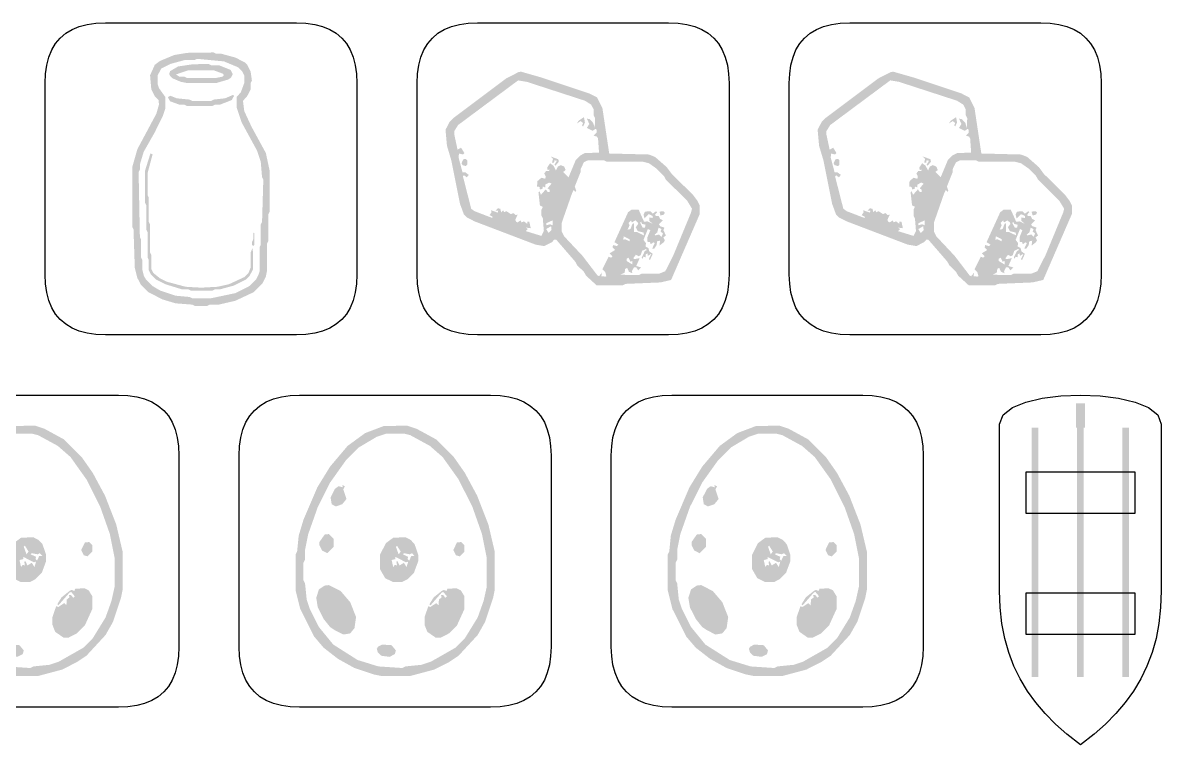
# Model space of a CAD drawing. Header units: millimetres. Extents: x 5 to 414, y 6 to 775.
# Drawn here: x 343.5 to 413.9, y 729.8 to 775.1 of the extents above; entities that cross this region are included whole.
import ezdxf

# ---------------------------------------------------------------- set-up
doc = ezdxf.new("R2010")
doc.units = ezdxf.units.MM
doc.layers.add('CUT', color=1, linetype='Continuous')
doc.layers.add('RASTER', color=7, linetype='Continuous')

msp = doc.modelspace()

# ---------------------------------------------------------------- hatches: boundary and pattern name
at = {"layer": 'RASTER'}
h = msp.add_hatch(color=7, dxfattribs=at)
h.paths.add_polyline_path([(353.659, 773.281), (355.287, 773.305), (355.444, 773.226), (355.759, 773.226), (356.624, 772.99), (357.198, 772.699), (357.356, 772.542), (357.568, 772.125), (357.647, 771.574), (357.568, 771.417), (357.568, 771.023), (357.356, 770.607), (357.096, 770.316), (357.175, 769.686), (357.623, 768.719), (358.512, 767.09), (358.748, 765.989), (358.748, 763.472), (358.669, 763.315), (358.669, 761.663), (358.59, 761.506), (358.59, 759.854), (358.512, 759.461), (358.299, 759.044), (357.749, 758.493), (356.624, 757.966), (355.601, 757.73), (355.051, 757.73), (354.893, 757.651), (354.107, 757.651), (353.95, 757.73), (352.927, 757.809), (352.14, 758.045), (351.252, 758.493), (350.78, 758.965), (350.567, 759.382), (350.41, 760.011), (350.331, 762.371), (350.253, 762.528), (350.253, 766.225), (350.567, 767.326), (351.747, 769.529), (351.904, 770.08), (351.881, 770.371), (351.645, 770.607), (351.432, 771.023), (351.354, 771.889), (351.645, 772.542), (351.959, 772.778), (352.848, 773.147)])
h.paths.add_polyline_path([(354.264, 772.911), (354.107, 772.833), (353.478, 772.833), (352.612, 772.597), (352.038, 772.306), (351.826, 771.889), (351.826, 771.338), (351.904, 771.102), (352.298, 770.552), (352.298, 769.844), (352.14, 769.372), (351.645, 768.373), (350.961, 767.169), (350.725, 766.383), (350.725, 766.068), (350.646, 765.911), (350.725, 761.899), (350.803, 761.742), (350.803, 760.64), (350.882, 760.483), (350.882, 759.854), (350.961, 759.539), (351.094, 759.28), (351.488, 758.886), (351.983, 758.595), (352.927, 758.281), (353.792, 758.202), (353.95, 758.123), (355.129, 758.123), (356.624, 758.438), (357.513, 758.886), (357.906, 759.28), (358.04, 759.539), (358.119, 759.775), (358.119, 761.27), (358.197, 761.427), (358.197, 762.686), (358.276, 762.843), (358.354, 765.439), (358.276, 765.596), (358.197, 766.54), (357.961, 767.248), (357.017, 768.978), (356.703, 769.922), (356.703, 770.552), (356.962, 770.843), (357.175, 771.417), (357.175, 771.889), (357.041, 772.148), (356.805, 772.384), (355.916, 772.754)], flags=0)
h.paths.add_polyline_path([(353.973, 772.573), (354.972, 772.597), (355.129, 772.518), (355.601, 772.518), (356.333, 772.227), (356.467, 771.967), (356.364, 771.755), (356.176, 771.629), (355.444, 771.417), (353.635, 771.417), (353.242, 771.495), (352.746, 771.708), (352.589, 771.865), (352.534, 771.967), (352.589, 772.148), (353.084, 772.439)], flags=0)
h.paths.add_polyline_path([(353.714, 772.203), (352.951, 771.944), (353.163, 771.81), (353.478, 771.81), (353.635, 771.731), (355.444, 771.731), (355.837, 771.81), (355.916, 771.889), (355.861, 771.991), (355.287, 772.203)], flags=0)
h.paths.add_polyline_path([(356.49, 770.685), (356.545, 770.63), (356.412, 770.371), (355.68, 770.08), (355.365, 770.08), (355.208, 770.001), (353.635, 770.001), (353.478, 770.08), (353.163, 770.08), (352.589, 770.292), (352.455, 770.552), (352.612, 770.63), (353.006, 770.473), (353.792, 770.394), (353.95, 770.316), (355.129, 770.316), (355.287, 770.394), (355.995, 770.473)], flags=0)
h.paths.add_polyline_path([(351.377, 767.067), (351.511, 767.012), (351.196, 765.832), (351.196, 764.495), (351.275, 764.337), (351.275, 762.843), (351.354, 762.686), (351.354, 760.955), (351.432, 760.798), (351.432, 759.932), (351.566, 759.673), (351.959, 759.358), (352.376, 759.146), (353.556, 758.831), (354.524, 758.776), (355.523, 758.831), (356.231, 758.989), (357.198, 759.437), (357.434, 759.673), (357.568, 760.011), (357.568, 760.955), (357.702, 761.246), (357.725, 759.932), (357.513, 759.516), (357.277, 759.28), (356.545, 758.91), (355.68, 758.674), (355.365, 758.674), (355.208, 758.595), (353.871, 758.595), (353.714, 758.674), (353.32, 758.674), (352.298, 758.989), (351.724, 759.28), (351.409, 759.594), (351.275, 759.854), (351.275, 760.483), (351.196, 760.64), (351.196, 762.214), (351.118, 762.371), (351.118, 763.865), (351.039, 764.023), (351.039, 765.989)], flags=0)
h.paths.add_polyline_path([(357.749, 762.19), (357.804, 762.135), (357.804, 761.427), (357.725, 761.348), (357.647, 761.427), (357.647, 761.584), (357.725, 761.742)], flags=0)
h = msp.add_hatch(color=7, dxfattribs=at)
h.paths.add_polyline_path([(374.13, 772.092), (374.283, 772.119), (375.54, 771.76), (378.503, 770.772), (378.979, 770.53), (379.311, 769.874), (379.733, 767.064), (382.184, 767.001), (382.57, 766.849), (383.288, 766.22), (383.594, 765.807), (384.904, 764.514), (385.174, 764.155), (385.326, 763.859), (385.326, 763.32), (383.558, 759.253), (382.902, 759.1), (380.747, 759.01), (380.568, 758.921), (378.952, 758.921), (378.296, 759.522), (378.171, 759.756), (377.758, 760.151), (377.632, 760.384), (376.465, 761.731), (376.321, 761.731), (376.195, 761.587), (375.719, 761.345), (375.181, 761.435), (371.41, 762.871), (370.934, 763.114), (370.754, 763.293), (370.512, 763.949), (369.973, 766.642), (369.704, 767.54), (369.614, 768.528), (369.857, 769.003), (370.126, 769.273), (373.358, 771.697)])
h.paths.add_polyline_path([(374.103, 771.58), (370.395, 768.824), (370.153, 768.438), (370.153, 768.258), (370.359, 767.298), (370.575, 767.423), (370.781, 767.091), (370.692, 767.001), (370.449, 767.064), (370.422, 766.822), (370.665, 765.897), (370.844, 765.897), (371.051, 765.744), (370.934, 765.592), (370.754, 765.717), (370.692, 765.654), (371.203, 763.652), (371.41, 763.5), (372.514, 763.078), (372.514, 763.167), (372.335, 763.257), (372.46, 763.437), (372.424, 763.562), (372.846, 763.41), (372.873, 763.527), (372.694, 763.527), (372.846, 763.679), (372.999, 763.652), (373.053, 763.437), (373.179, 763.562), (373.232, 763.437), (373.385, 763.5), (373.654, 763.32), (373.807, 763.383), (373.951, 763.257), (374.076, 763.293), (373.924, 762.961), (373.987, 762.844), (374.076, 762.808), (374.256, 762.934), (374.31, 762.808), (374.462, 762.871), (374.669, 762.718), (374.669, 762.844), (374.795, 762.844), (374.884, 762.449), (374.579, 762.485), (374.705, 762.395), (374.579, 762.27), (375.54, 761.973), (375.693, 762.27), (375.63, 763.051), (375.54, 763.23), (375.54, 763.589), (375.63, 763.769), (375.45, 763.859), (375.36, 764.667), (375.423, 764.73), (375.513, 764.514), (375.809, 764.846), (375.926, 764.694), (376.052, 764.694), (376.052, 764.819), (375.926, 764.909), (376.168, 765.206), (376.016, 765.268), (375.782, 765.143), (375.782, 764.963), (375.63, 765.026), (375.603, 764.873), (375.45, 764.846), (375.423, 764.999), (375.271, 765.026), (375.297, 765.358), (375.54, 765.565), (375.782, 765.502), (375.809, 765.654), (375.719, 765.834), (375.836, 765.987), (376.016, 765.987), (376.052, 766.076), (375.926, 766.041), (375.899, 766.193), (376.079, 766.463), (376.285, 766.31), (376.438, 766.014), (376.554, 766.256), (376.734, 766.346), (376.95, 766.256), (377.039, 766.041), (376.887, 765.924), (377.219, 765.592), (377.668, 766.669), (377.937, 766.938), (378.233, 767.091), (379.104, 767.118), (379.041, 767.989), (378.979, 768.106), (378.772, 768.168), (378.952, 768.348), (378.952, 768.528), (378.889, 768.59), (378.709, 768.465), (378.35, 768.644), (378.503, 768.887), (378.35, 769.219), (378.53, 769.183), (378.745, 768.95), (378.835, 768.644), (378.862, 769.246), (378.772, 769.425), (378.772, 769.785), (378.619, 770.081), (378.233, 770.323), (374.642, 771.49)], flags=0)
h.paths.add_polyline_path([(378.171, 769.309), (378.233, 768.976), (378.117, 768.734), (378.054, 768.797), (378.117, 768.95), (377.964, 769.066), (377.722, 768.914), (377.847, 769.093)], flags=0)
h.paths.add_polyline_path([(376.106, 766.884), (376.59, 766.705), (376.617, 766.552), (376.411, 766.31), (376.348, 766.373), (376.501, 766.615), (376.348, 766.642), (376.321, 766.489), (376.195, 766.489), (376.258, 766.732)], flags=0)
h.paths.add_polyline_path([(370.718, 766.705), (370.871, 766.732), (370.961, 766.642), (370.961, 766.373), (370.871, 766.283), (370.665, 766.346), (370.602, 766.463)], flags=0)
h.paths.add_polyline_path([(378.413, 766.642), (378.171, 766.525), (377.964, 766.103), (377.964, 765.924), (377.605, 765.026), (377.695, 764.757), (377.632, 764.694), (377.542, 764.819), (377.425, 764.577), (376.797, 762.781), (376.797, 762.243), (376.95, 761.946), (378.081, 760.743), (379.015, 759.522), (379.104, 759.486), (379.284, 759.702), (379.248, 759.486), (379.49, 759.459), (379.553, 759.486), (379.49, 759.729), (379.311, 759.908), (379.697, 760.689), (379.85, 760.627), (379.939, 760.716), (379.76, 760.896), (380.092, 761.102), (379.939, 761.255), (379.966, 761.408), (380.209, 761.345), (380.298, 761.435), (380.056, 761.587), (380.9, 763.437), (381.107, 763.589), (381.555, 763.589), (381.888, 762.844), (382.094, 762.871), (382.426, 762.718), (382.211, 762.898), (382.211, 763.114), (382.426, 763.078), (382.426, 763.203), (382.184, 763.32), (381.915, 763.051), (381.852, 763.293), (381.942, 763.473), (382.274, 763.5), (382.426, 763.347), (382.633, 763.5), (382.696, 763.437), (382.57, 763.293), (382.606, 763.203), (382.785, 763.203), (382.875, 763.024), (383.055, 762.934), (382.812, 762.692), (382.875, 762.575), (383.145, 762.485), (383.082, 762.332), (383.234, 762), (383.082, 761.884), (383.172, 761.704), (383.109, 761.587), (382.839, 761.372), (382.875, 761.677), (382.696, 761.641), (382.66, 761.408), (382.516, 761.192), (382.39, 761.192), (382.543, 761.524), (382.48, 761.587), (382.301, 761.462), (382.247, 761.587), (382.094, 761.614), (382.094, 761.884), (382.274, 762.332), (382.121, 762.395), (381.852, 761.731), (382.004, 761.524), (381.977, 761.318), (382.157, 761.228), (382.211, 761.013), (382.426, 760.869), (382.247, 760.474), (382.184, 760.537), (382.337, 760.869), (382.121, 760.743), (382.094, 760.896), (381.977, 760.833), (381.977, 760.653), (381.852, 760.689), (381.798, 760.564), (381.735, 760.627), (381.942, 761.049), (382.067, 761.102), (382.004, 761.165), (381.762, 761.049), (381.672, 760.779), (381.555, 760.716), (381.376, 760.806), (381.223, 760.6), (381.286, 760.537), (381.618, 760.6), (381.403, 760.115), (381.708, 760.025), (381.529, 759.845), (381.403, 760.025), (381.259, 760.025), (381.133, 759.792), (381.169, 759.666), (380.954, 759.756), (380.837, 759.998), (380.72, 759.935), (380.685, 759.702), (380.415, 759.576), (381.555, 759.549), (381.735, 759.639), (382.812, 759.639), (383.199, 759.792), (383.71, 760.806), (384.788, 763.41), (384.851, 763.652), (384.545, 764.155), (383.234, 765.448), (383.109, 765.681), (382.66, 766.13), (382.184, 766.463), (381.825, 766.552), (379.58, 766.552), (379.401, 766.642)], flags=0)
h.paths.add_polyline_path([(382.839, 763.473), (383.082, 763.5), (383.172, 763.41), (383.109, 763.293), (382.902, 763.23)], flags=0)
h.paths.add_polyline_path([(376.231, 762.934), (375.836, 762.754), (375.836, 762.629), (376.079, 762.692), (376.231, 762.629)], flags=0)
h.paths.add_polyline_path([(381.08, 762.934), (380.927, 762.781), (380.99, 762.629), (380.864, 762.359), (381.044, 762.395), (381.169, 762.718), (381.259, 762.754), (381.259, 762.216), (381.439, 762.216), (381.888, 762), (381.852, 762.18), (381.493, 762.27), (381.376, 762.512), (381.529, 762.718), (381.493, 762.808), (381.349, 762.934), (381.133, 762.808)], flags=0)
h.paths.add_polyline_path([(381.708, 762.844), (381.645, 762.781), (381.798, 762.485), (381.942, 762.485), (381.977, 762.665), (381.762, 762.718)], flags=0)
h.paths.add_polyline_path([(376.141, 762.575), (375.836, 762.395), (375.989, 762.153), (376.168, 762.332)], flags=0)
h.paths.add_polyline_path([(382.785, 762.485), (382.696, 762.18), (382.543, 762.063), (382.57, 762), (382.812, 762.063), (382.965, 761.91), (383.055, 762.126), (382.902, 762.243), (382.965, 762.395)], flags=0)
h.paths.add_polyline_path([(380.631, 761.946), (380.595, 761.731), (380.72, 761.767), (380.99, 761.641), (380.99, 761.767)], flags=0)
h.paths.add_polyline_path([(380.927, 760.627), (380.81, 760.564), (380.81, 760.42), (381.169, 760.205), (381.169, 760.42), (381.044, 760.384)], flags=0)
h = msp.add_hatch(color=7, dxfattribs=at)
h.paths.add_polyline_path([(397.13, 772.092), (397.283, 772.119), (398.54, 771.76), (401.503, 770.772), (401.979, 770.53), (402.311, 769.874), (402.733, 767.064), (405.184, 767.001), (405.57, 766.849), (406.288, 766.22), (406.594, 765.807), (407.904, 764.514), (408.174, 764.155), (408.326, 763.859), (408.326, 763.32), (406.558, 759.253), (405.902, 759.1), (403.747, 759.01), (403.568, 758.921), (401.952, 758.921), (401.296, 759.522), (401.171, 759.756), (400.758, 760.151), (400.632, 760.384), (399.465, 761.731), (399.321, 761.731), (399.195, 761.587), (398.719, 761.345), (398.181, 761.435), (394.41, 762.871), (393.934, 763.114), (393.754, 763.293), (393.512, 763.949), (392.973, 766.642), (392.704, 767.54), (392.614, 768.528), (392.857, 769.003), (393.126, 769.273), (396.358, 771.697)])
h.paths.add_polyline_path([(397.103, 771.58), (393.395, 768.824), (393.153, 768.438), (393.153, 768.258), (393.359, 767.298), (393.575, 767.423), (393.781, 767.091), (393.692, 767.001), (393.449, 767.064), (393.422, 766.822), (393.665, 765.897), (393.844, 765.897), (394.051, 765.744), (393.934, 765.592), (393.754, 765.717), (393.692, 765.654), (394.203, 763.652), (394.41, 763.5), (395.514, 763.078), (395.514, 763.167), (395.335, 763.257), (395.46, 763.437), (395.424, 763.562), (395.846, 763.41), (395.873, 763.527), (395.694, 763.527), (395.846, 763.679), (395.999, 763.652), (396.053, 763.437), (396.179, 763.562), (396.232, 763.437), (396.385, 763.5), (396.654, 763.32), (396.807, 763.383), (396.951, 763.257), (397.076, 763.293), (396.924, 762.961), (396.987, 762.844), (397.076, 762.808), (397.256, 762.934), (397.31, 762.808), (397.462, 762.871), (397.669, 762.718), (397.669, 762.844), (397.795, 762.844), (397.884, 762.449), (397.579, 762.485), (397.705, 762.395), (397.579, 762.27), (398.54, 761.973), (398.693, 762.27), (398.63, 763.051), (398.54, 763.23), (398.54, 763.589), (398.63, 763.769), (398.45, 763.859), (398.36, 764.667), (398.423, 764.73), (398.513, 764.514), (398.809, 764.846), (398.926, 764.694), (399.052, 764.694), (399.052, 764.819), (398.926, 764.909), (399.168, 765.206), (399.016, 765.268), (398.782, 765.143), (398.782, 764.963), (398.63, 765.026), (398.603, 764.873), (398.45, 764.846), (398.423, 764.999), (398.271, 765.026), (398.297, 765.358), (398.54, 765.565), (398.782, 765.502), (398.809, 765.654), (398.719, 765.834), (398.836, 765.987), (399.016, 765.987), (399.052, 766.076), (398.926, 766.041), (398.899, 766.193), (399.079, 766.463), (399.285, 766.31), (399.438, 766.014), (399.554, 766.256), (399.734, 766.346), (399.95, 766.256), (400.039, 766.041), (399.887, 765.924), (400.219, 765.592), (400.668, 766.669), (400.937, 766.938), (401.233, 767.091), (402.104, 767.118), (402.041, 767.989), (401.979, 768.106), (401.772, 768.168), (401.952, 768.348), (401.952, 768.528), (401.889, 768.59), (401.709, 768.465), (401.35, 768.644), (401.503, 768.887), (401.35, 769.219), (401.53, 769.183), (401.745, 768.95), (401.835, 768.644), (401.862, 769.246), (401.772, 769.425), (401.772, 769.785), (401.619, 770.081), (401.233, 770.323), (397.642, 771.49)], flags=0)
h.paths.add_polyline_path([(401.171, 769.309), (401.233, 768.976), (401.117, 768.734), (401.054, 768.797), (401.117, 768.95), (400.964, 769.066), (400.722, 768.914), (400.847, 769.093)], flags=0)
h.paths.add_polyline_path([(399.106, 766.884), (399.59, 766.705), (399.617, 766.552), (399.411, 766.31), (399.348, 766.373), (399.501, 766.615), (399.348, 766.642), (399.321, 766.489), (399.195, 766.489), (399.258, 766.732)], flags=0)
h.paths.add_polyline_path([(393.718, 766.705), (393.871, 766.732), (393.961, 766.642), (393.961, 766.373), (393.871, 766.283), (393.665, 766.346), (393.602, 766.463)], flags=0)
h.paths.add_polyline_path([(401.413, 766.642), (401.171, 766.525), (400.964, 766.103), (400.964, 765.924), (400.605, 765.026), (400.695, 764.757), (400.632, 764.694), (400.542, 764.819), (400.425, 764.577), (399.797, 762.781), (399.797, 762.243), (399.95, 761.946), (401.081, 760.743), (402.015, 759.522), (402.104, 759.486), (402.284, 759.702), (402.248, 759.486), (402.49, 759.459), (402.553, 759.486), (402.49, 759.729), (402.311, 759.908), (402.697, 760.689), (402.85, 760.627), (402.939, 760.716), (402.76, 760.896), (403.092, 761.102), (402.939, 761.255), (402.966, 761.408), (403.209, 761.345), (403.298, 761.435), (403.056, 761.587), (403.9, 763.437), (404.107, 763.589), (404.555, 763.589), (404.888, 762.844), (405.094, 762.871), (405.426, 762.718), (405.211, 762.898), (405.211, 763.114), (405.426, 763.078), (405.426, 763.203), (405.184, 763.32), (404.915, 763.051), (404.852, 763.293), (404.942, 763.473), (405.274, 763.5), (405.426, 763.347), (405.633, 763.5), (405.696, 763.437), (405.57, 763.293), (405.606, 763.203), (405.785, 763.203), (405.875, 763.024), (406.055, 762.934), (405.812, 762.692), (405.875, 762.575), (406.145, 762.485), (406.082, 762.332), (406.234, 762), (406.082, 761.884), (406.172, 761.704), (406.109, 761.587), (405.839, 761.372), (405.875, 761.677), (405.696, 761.641), (405.66, 761.408), (405.516, 761.192), (405.39, 761.192), (405.543, 761.524), (405.48, 761.587), (405.301, 761.462), (405.247, 761.587), (405.094, 761.614), (405.094, 761.884), (405.274, 762.332), (405.121, 762.395), (404.852, 761.731), (405.004, 761.524), (404.977, 761.318), (405.157, 761.228), (405.211, 761.013), (405.426, 760.869), (405.247, 760.474), (405.184, 760.537), (405.337, 760.869), (405.121, 760.743), (405.094, 760.896), (404.977, 760.833), (404.977, 760.653), (404.852, 760.689), (404.798, 760.564), (404.735, 760.627), (404.942, 761.049), (405.067, 761.102), (405.004, 761.165), (404.762, 761.049), (404.672, 760.779), (404.555, 760.716), (404.376, 760.806), (404.223, 760.6), (404.286, 760.537), (404.618, 760.6), (404.403, 760.115), (404.708, 760.025), (404.529, 759.845), (404.403, 760.025), (404.259, 760.025), (404.133, 759.792), (404.169, 759.666), (403.954, 759.756), (403.837, 759.998), (403.72, 759.935), (403.685, 759.702), (403.415, 759.576), (404.555, 759.549), (404.735, 759.639), (405.812, 759.639), (406.199, 759.792), (406.71, 760.806), (407.788, 763.41), (407.851, 763.652), (407.545, 764.155), (406.234, 765.448), (406.109, 765.681), (405.66, 766.13), (405.184, 766.463), (404.825, 766.552), (402.58, 766.552), (402.401, 766.642)], flags=0)
h.paths.add_polyline_path([(405.839, 763.473), (406.082, 763.5), (406.172, 763.41), (406.109, 763.293), (405.902, 763.23)], flags=0)
h.paths.add_polyline_path([(399.231, 762.934), (398.836, 762.754), (398.836, 762.629), (399.079, 762.692), (399.231, 762.629)], flags=0)
h.paths.add_polyline_path([(404.08, 762.934), (403.927, 762.781), (403.99, 762.629), (403.864, 762.359), (404.044, 762.395), (404.169, 762.718), (404.259, 762.754), (404.259, 762.216), (404.439, 762.216), (404.888, 762), (404.852, 762.18), (404.493, 762.27), (404.376, 762.512), (404.529, 762.718), (404.493, 762.808), (404.349, 762.934), (404.133, 762.808)], flags=0)
h.paths.add_polyline_path([(404.708, 762.844), (404.645, 762.781), (404.798, 762.485), (404.942, 762.485), (404.977, 762.665), (404.762, 762.718)], flags=0)
h.paths.add_polyline_path([(399.141, 762.575), (398.836, 762.395), (398.989, 762.153), (399.168, 762.332)], flags=0)
h.paths.add_polyline_path([(405.785, 762.485), (405.696, 762.18), (405.543, 762.063), (405.57, 762), (405.812, 762.063), (405.965, 761.91), (406.055, 762.126), (405.902, 762.243), (405.965, 762.395)], flags=0)
h.paths.add_polyline_path([(403.631, 761.946), (403.595, 761.731), (403.72, 761.767), (403.99, 761.641), (403.99, 761.767)], flags=0)
h.paths.add_polyline_path([(403.927, 760.627), (403.81, 760.564), (403.81, 760.42), (404.169, 760.205), (404.169, 760.42), (404.044, 760.384)], flags=0)
for points in [[(409.137, 751.626), (409.137, 750.132), (408.577, 750.132), (408.577, 751.626)], [(406.26, 750.132), (406.26, 734.721), (405.849, 734.721), (405.849, 750.132)], [(409.062, 750.132), (409.062, 734.721), (408.651, 734.721), (408.651, 750.132)], [(411.864, 750.132), (411.864, 734.721), (411.453, 734.721), (411.453, 750.132)]]:
    msp.add_hatch(color=7, dxfattribs=at).paths.add_polyline_path(points)
h = msp.add_hatch(color=7, dxfattribs=at)
h.paths.add_polyline_path([(342.791, 750.226), (344.239, 750.256), (344.83, 750.059), (346.042, 749.399), (347.125, 748.315), (347.815, 747.33), (348.573, 745.921), (349.263, 744.148), (349.657, 742.473), (349.657, 740.109), (349.559, 739.617), (349.066, 738.139), (348.603, 737.321), (347.421, 736.041), (346.83, 735.647), (345.914, 735.184), (344.436, 734.79), (342.663, 734.79), (342.17, 734.888), (340.988, 735.282), (339.974, 735.844), (339.087, 736.533), (338.496, 737.223), (337.639, 738.927), (337.343, 740.109), (337.343, 742.276), (337.442, 742.473), (337.54, 743.458), (337.836, 744.443), (338.693, 746.443), (339.481, 747.724), (340.565, 749.004), (341.648, 749.793)])
h.paths.add_polyline_path([(342.958, 749.763), (342.367, 749.566), (341.254, 748.906), (340.466, 748.118), (339.481, 746.739), (338.722, 745.232), (338.131, 743.557), (337.934, 742.572), (337.934, 741.981), (337.836, 741.784), (337.836, 740.7), (337.934, 740.503), (338.033, 739.518), (338.23, 738.927), (338.791, 737.814), (339.678, 736.73), (341.185, 735.775), (342.466, 735.381), (343.943, 735.282), (344.14, 735.381), (345.126, 735.479), (345.717, 735.676), (347.224, 736.533), (347.815, 737.124), (348.603, 738.405), (348.967, 739.42), (349.164, 740.306), (349.164, 742.079), (348.869, 743.557), (348.278, 745.232), (347.421, 746.936), (346.436, 748.315), (345.648, 749.004), (344.436, 749.664), (344.042, 749.763)], flags=0)
h.paths.add_polyline_path([(340.23, 746.581), (340.397, 746.512), (340.299, 746.315), (340.496, 745.724), (340.23, 745.399), (339.836, 745.261), (339.58, 745.399), (339.511, 745.823), (339.777, 746.345), (340.003, 746.512), (340.269, 746.443)], flags=0)
h.paths.add_polyline_path([(339.146, 743.527), (339.412, 743.557), (339.708, 743.261), (339.708, 742.769), (339.314, 742.375), (338.988, 742.542), (338.821, 742.867), (338.821, 743.064)], flags=0)
h.paths.add_polyline_path([(343.382, 743.33), (344.14, 743.36), (344.466, 743.192), (344.702, 742.936), (344.929, 742.276), (344.929, 741.882), (344.663, 741.163), (344.269, 740.769), (343.943, 740.602), (343.352, 740.602), (342.889, 740.828), (342.564, 741.39), (342.564, 742.276), (342.929, 742.995)], flags=0)
h.paths.add_polyline_path([(347.322, 743.035), (347.588, 743.064), (347.785, 742.867), (347.785, 742.473), (347.49, 742.178), (347.263, 742.247), (347.096, 742.572)], flags=0)
h.paths.add_polyline_path([(343.618, 742.838), (343.549, 742.769), (343.717, 742.306), (343.845, 742.473)], flags=0)
h.paths.add_polyline_path([(344.042, 742.375), (343.973, 742.306), (344.308, 742.148), (344.269, 742.01), (344.367, 741.912), (344.505, 742.207), (344.702, 742.207), (344.535, 742.375), (344.406, 742.306)], flags=0)
h.paths.add_polyline_path([(343.52, 742.148), (343.52, 742.01), (343.283, 741.951), (343.382, 741.518), (343.48, 741.656), (343.618, 741.616), (343.579, 741.853), (343.648, 741.882), (343.776, 741.616), (344.042, 741.784), (344.209, 741.518), (344.308, 741.853), (344.17, 741.813)], flags=0)
h.paths.add_polyline_path([(339.146, 740.375), (339.412, 740.405), (340.131, 740.04), (340.722, 739.351), (341.087, 738.434), (340.988, 737.745), (340.722, 737.42), (340.299, 737.351), (339.777, 737.617), (339.481, 737.814), (339.087, 738.306), (338.722, 739.025), (338.624, 739.617), (338.791, 740.139)], flags=0)
h.paths.add_polyline_path([(346.731, 740.178), (347.293, 740.208), (347.559, 740.08), (347.785, 739.715), (347.785, 738.927), (347.322, 737.912), (346.83, 737.42), (346.308, 737.154), (346.012, 737.154), (345.49, 737.518), (345.323, 737.942), (345.323, 738.434), (345.549, 739.094), (345.687, 739.055), (346.042, 739.291), (346.18, 739.154), (346.209, 739.518), (346.377, 739.646), (346.337, 739.784), (346.475, 739.784), (346.603, 739.617), (346.702, 739.715), (346.475, 739.981), (346.377, 739.942), (345.687, 739.154), (345.618, 739.222), (345.884, 739.646), (346.377, 740.04), (346.505, 740.109), (346.672, 740.04)], flags=0)
h.paths.add_polyline_path([(342.692, 736.73), (343.283, 736.691), (343.549, 736.366), (343.48, 736.139), (343.155, 735.972), (342.633, 736.041), (342.436, 736.238), (342.367, 736.464), (342.436, 736.592)], flags=0)
h = msp.add_hatch(color=7, dxfattribs=at)
h.paths.add_polyline_path([(365.791, 750.226), (367.239, 750.256), (367.83, 750.059), (369.042, 749.399), (370.125, 748.315), (370.815, 747.33), (371.573, 745.921), (372.263, 744.148), (372.657, 742.473), (372.657, 740.109), (372.559, 739.617), (372.066, 738.139), (371.603, 737.321), (370.421, 736.041), (369.83, 735.647), (368.914, 735.184), (367.436, 734.79), (365.663, 734.79), (365.17, 734.888), (363.988, 735.282), (362.974, 735.844), (362.087, 736.533), (361.496, 737.223), (360.639, 738.927), (360.343, 740.109), (360.343, 742.276), (360.442, 742.473), (360.54, 743.458), (360.836, 744.443), (361.693, 746.443), (362.481, 747.724), (363.565, 749.004), (364.648, 749.793)])
h.paths.add_polyline_path([(365.958, 749.763), (365.367, 749.566), (364.254, 748.906), (363.466, 748.118), (362.481, 746.739), (361.722, 745.232), (361.131, 743.557), (360.934, 742.572), (360.934, 741.981), (360.836, 741.784), (360.836, 740.7), (360.934, 740.503), (361.033, 739.518), (361.23, 738.927), (361.791, 737.814), (362.678, 736.73), (364.185, 735.775), (365.466, 735.381), (366.943, 735.282), (367.14, 735.381), (368.126, 735.479), (368.717, 735.676), (370.224, 736.533), (370.815, 737.124), (371.603, 738.405), (371.967, 739.42), (372.164, 740.306), (372.164, 742.079), (371.869, 743.557), (371.278, 745.232), (370.421, 746.936), (369.436, 748.315), (368.648, 749.004), (367.436, 749.664), (367.042, 749.763)], flags=0)
h.paths.add_polyline_path([(363.23, 746.581), (363.397, 746.512), (363.299, 746.315), (363.496, 745.724), (363.23, 745.399), (362.836, 745.261), (362.58, 745.399), (362.511, 745.823), (362.777, 746.345), (363.003, 746.512), (363.269, 746.443)], flags=0)
h.paths.add_polyline_path([(362.146, 743.527), (362.412, 743.557), (362.708, 743.261), (362.708, 742.769), (362.314, 742.375), (361.988, 742.542), (361.821, 742.867), (361.821, 743.064)], flags=0)
h.paths.add_polyline_path([(366.382, 743.33), (367.14, 743.36), (367.466, 743.192), (367.702, 742.936), (367.929, 742.276), (367.929, 741.882), (367.663, 741.163), (367.269, 740.769), (366.943, 740.602), (366.352, 740.602), (365.889, 740.828), (365.564, 741.39), (365.564, 742.276), (365.929, 742.995)], flags=0)
h.paths.add_polyline_path([(370.322, 743.035), (370.588, 743.064), (370.785, 742.867), (370.785, 742.473), (370.49, 742.178), (370.263, 742.247), (370.096, 742.572)], flags=0)
h.paths.add_polyline_path([(366.618, 742.838), (366.549, 742.769), (366.717, 742.306), (366.845, 742.473)], flags=0)
h.paths.add_polyline_path([(367.042, 742.375), (366.973, 742.306), (367.308, 742.148), (367.269, 742.01), (367.367, 741.912), (367.505, 742.207), (367.702, 742.207), (367.535, 742.375), (367.406, 742.306)], flags=0)
h.paths.add_polyline_path([(366.52, 742.148), (366.52, 742.01), (366.283, 741.951), (366.382, 741.518), (366.48, 741.656), (366.618, 741.616), (366.579, 741.853), (366.648, 741.882), (366.776, 741.616), (367.042, 741.784), (367.209, 741.518), (367.308, 741.853), (367.17, 741.813)], flags=0)
h.paths.add_polyline_path([(362.146, 740.375), (362.412, 740.405), (363.131, 740.04), (363.722, 739.351), (364.087, 738.434), (363.988, 737.745), (363.722, 737.42), (363.299, 737.351), (362.777, 737.617), (362.481, 737.814), (362.087, 738.306), (361.722, 739.025), (361.624, 739.617), (361.791, 740.139)], flags=0)
h.paths.add_polyline_path([(369.731, 740.178), (370.293, 740.208), (370.559, 740.08), (370.785, 739.715), (370.785, 738.927), (370.322, 737.912), (369.83, 737.42), (369.308, 737.154), (369.012, 737.154), (368.49, 737.518), (368.323, 737.942), (368.323, 738.434), (368.549, 739.094), (368.687, 739.055), (369.042, 739.291), (369.18, 739.154), (369.209, 739.518), (369.377, 739.646), (369.337, 739.784), (369.475, 739.784), (369.603, 739.617), (369.702, 739.715), (369.475, 739.981), (369.377, 739.942), (368.687, 739.154), (368.618, 739.222), (368.884, 739.646), (369.377, 740.04), (369.505, 740.109), (369.672, 740.04)], flags=0)
h.paths.add_polyline_path([(365.692, 736.73), (366.283, 736.691), (366.549, 736.366), (366.48, 736.139), (366.155, 735.972), (365.633, 736.041), (365.436, 736.238), (365.367, 736.464), (365.436, 736.592)], flags=0)
h = msp.add_hatch(color=7, dxfattribs=at)
h.paths.add_polyline_path([(388.791, 750.226), (390.239, 750.256), (390.83, 750.059), (392.042, 749.399), (393.125, 748.315), (393.815, 747.33), (394.573, 745.921), (395.263, 744.148), (395.657, 742.473), (395.657, 740.109), (395.559, 739.617), (395.066, 738.139), (394.603, 737.321), (393.421, 736.041), (392.83, 735.647), (391.914, 735.184), (390.436, 734.79), (388.663, 734.79), (388.17, 734.888), (386.988, 735.282), (385.974, 735.844), (385.087, 736.533), (384.496, 737.223), (383.639, 738.927), (383.343, 740.109), (383.343, 742.276), (383.442, 742.473), (383.54, 743.458), (383.836, 744.443), (384.693, 746.443), (385.481, 747.724), (386.565, 749.004), (387.648, 749.793)])
h.paths.add_polyline_path([(388.958, 749.763), (388.367, 749.566), (387.254, 748.906), (386.466, 748.118), (385.481, 746.739), (384.722, 745.232), (384.131, 743.557), (383.934, 742.572), (383.934, 741.981), (383.836, 741.784), (383.836, 740.7), (383.934, 740.503), (384.033, 739.518), (384.23, 738.927), (384.791, 737.814), (385.678, 736.73), (387.185, 735.775), (388.466, 735.381), (389.943, 735.282), (390.14, 735.381), (391.126, 735.479), (391.717, 735.676), (393.224, 736.533), (393.815, 737.124), (394.603, 738.405), (394.967, 739.42), (395.164, 740.306), (395.164, 742.079), (394.869, 743.557), (394.278, 745.232), (393.421, 746.936), (392.436, 748.315), (391.648, 749.004), (390.436, 749.664), (390.042, 749.763)], flags=0)
h.paths.add_polyline_path([(386.23, 746.581), (386.397, 746.512), (386.299, 746.315), (386.496, 745.724), (386.23, 745.399), (385.836, 745.261), (385.58, 745.399), (385.511, 745.823), (385.777, 746.345), (386.003, 746.512), (386.269, 746.443)], flags=0)
h.paths.add_polyline_path([(385.146, 743.527), (385.412, 743.557), (385.708, 743.261), (385.708, 742.769), (385.314, 742.375), (384.988, 742.542), (384.821, 742.867), (384.821, 743.064)], flags=0)
h.paths.add_polyline_path([(389.382, 743.33), (390.14, 743.36), (390.466, 743.192), (390.702, 742.936), (390.929, 742.276), (390.929, 741.882), (390.663, 741.163), (390.269, 740.769), (389.943, 740.602), (389.352, 740.602), (388.889, 740.828), (388.564, 741.39), (388.564, 742.276), (388.929, 742.995)], flags=0)
h.paths.add_polyline_path([(393.322, 743.035), (393.588, 743.064), (393.785, 742.867), (393.785, 742.473), (393.49, 742.178), (393.263, 742.247), (393.096, 742.572)], flags=0)
h.paths.add_polyline_path([(389.618, 742.838), (389.549, 742.769), (389.717, 742.306), (389.845, 742.473)], flags=0)
h.paths.add_polyline_path([(390.042, 742.375), (389.973, 742.306), (390.308, 742.148), (390.269, 742.01), (390.367, 741.912), (390.505, 742.207), (390.702, 742.207), (390.535, 742.375), (390.406, 742.306)], flags=0)
h.paths.add_polyline_path([(389.52, 742.148), (389.52, 742.01), (389.283, 741.951), (389.382, 741.518), (389.48, 741.656), (389.618, 741.616), (389.579, 741.853), (389.648, 741.882), (389.776, 741.616), (390.042, 741.784), (390.209, 741.518), (390.308, 741.853), (390.17, 741.813)], flags=0)
h.paths.add_polyline_path([(385.146, 740.375), (385.412, 740.405), (386.131, 740.04), (386.722, 739.351), (387.087, 738.434), (386.988, 737.745), (386.722, 737.42), (386.299, 737.351), (385.777, 737.617), (385.481, 737.814), (385.087, 738.306), (384.722, 739.025), (384.624, 739.617), (384.791, 740.139)], flags=0)
h.paths.add_polyline_path([(392.731, 740.178), (393.293, 740.208), (393.559, 740.08), (393.785, 739.715), (393.785, 738.927), (393.322, 737.912), (392.83, 737.42), (392.308, 737.154), (392.012, 737.154), (391.49, 737.518), (391.323, 737.942), (391.323, 738.434), (391.549, 739.094), (391.687, 739.055), (392.042, 739.291), (392.18, 739.154), (392.209, 739.518), (392.377, 739.646), (392.337, 739.784), (392.475, 739.784), (392.603, 739.617), (392.702, 739.715), (392.475, 739.981), (392.377, 739.942), (391.687, 739.154), (391.618, 739.222), (391.884, 739.646), (392.377, 740.04), (392.505, 740.109), (392.672, 740.04)], flags=0)
h.paths.add_polyline_path([(388.692, 736.73), (389.283, 736.691), (389.549, 736.366), (389.48, 736.139), (389.155, 735.972), (388.633, 736.041), (388.436, 736.238), (388.367, 736.464), (388.436, 736.592)], flags=0)

# ---------------------------------------------------------------- linework, layer by layer
at = {"layer": 'CUT'}
for points in [[(344.863, 771.403), (344.888, 771.988), (344.965, 772.528), (345.094, 773.019), (345.277, 773.462), (345.513, 773.855), (345.802, 774.198), (346.145, 774.487), (346.538, 774.723), (346.981, 774.906), (347.472, 775.035), (348.012, 775.112), (348.597, 775.138), (360.404, 775.138), (360.988, 775.112), (361.528, 775.035), (362.019, 774.906), (362.462, 774.723), (362.856, 774.487), (363.198, 774.198), (363.488, 773.855), (363.724, 773.462), (363.906, 773.019), (364.035, 772.528), (364.112, 771.988), (364.138, 771.403), (364.138, 759.596), (364.112, 759.012), (364.035, 758.472), (363.906, 757.981), (363.724, 757.538), (363.488, 757.144), (363.198, 756.802), (362.856, 756.512), (362.462, 756.276), (362.019, 756.094), (361.528, 755.965), (360.988, 755.888), (360.404, 755.862), (348.597, 755.862), (348.012, 755.888), (347.472, 755.965), (346.981, 756.094), (346.538, 756.276), (346.145, 756.512), (345.802, 756.802), (345.513, 757.144), (345.277, 757.538), (345.094, 757.981), (344.965, 758.472), (344.888, 759.012), (344.863, 759.596)], [(367.863, 771.403), (367.888, 771.988), (367.965, 772.528), (368.094, 773.019), (368.277, 773.462), (368.513, 773.855), (368.802, 774.198), (369.145, 774.487), (369.538, 774.723), (369.981, 774.906), (370.472, 775.035), (371.012, 775.112), (371.597, 775.138), (383.404, 775.138), (383.988, 775.112), (384.528, 775.035), (385.019, 774.906), (385.462, 774.723), (385.856, 774.487), (386.198, 774.198), (386.488, 773.855), (386.724, 773.462), (386.906, 773.019), (387.035, 772.528), (387.112, 771.988), (387.138, 771.403), (387.138, 759.596), (387.112, 759.012), (387.035, 758.472), (386.906, 757.981), (386.724, 757.538), (386.488, 757.144), (386.198, 756.802), (385.856, 756.512), (385.462, 756.276), (385.019, 756.094), (384.528, 755.965), (383.988, 755.888), (383.404, 755.862), (371.597, 755.862), (371.012, 755.888), (370.472, 755.965), (369.981, 756.094), (369.538, 756.276), (369.145, 756.512), (368.802, 756.802), (368.513, 757.144), (368.277, 757.538), (368.094, 757.981), (367.965, 758.472), (367.888, 759.012), (367.863, 759.596)], [(390.863, 771.403), (390.888, 771.988), (390.965, 772.528), (391.094, 773.019), (391.277, 773.462), (391.513, 773.855), (391.802, 774.198), (392.145, 774.487), (392.538, 774.723), (392.981, 774.906), (393.472, 775.035), (394.012, 775.112), (394.597, 775.138), (406.404, 775.138), (406.988, 775.112), (407.528, 775.035), (408.019, 774.906), (408.462, 774.723), (408.856, 774.487), (409.198, 774.198), (409.488, 773.855), (409.724, 773.462), (409.906, 773.019), (410.035, 772.528), (410.112, 771.988), (410.138, 771.403), (410.138, 759.596), (410.112, 759.012), (410.035, 758.472), (409.906, 757.981), (409.724, 757.538), (409.488, 757.144), (409.198, 756.802), (408.856, 756.512), (408.462, 756.276), (408.019, 756.094), (407.528, 755.965), (406.988, 755.888), (406.404, 755.862), (394.597, 755.862), (394.012, 755.888), (393.472, 755.965), (392.981, 756.094), (392.538, 756.276), (392.145, 756.512), (391.802, 756.802), (391.513, 757.144), (391.277, 757.538), (391.094, 757.981), (390.965, 758.472), (390.888, 759.012), (390.863, 759.596)], [(356.863, 748.403), (356.888, 748.988), (356.965, 749.528), (357.094, 750.019), (357.277, 750.462), (357.513, 750.855), (357.802, 751.198), (358.145, 751.487), (358.538, 751.723), (358.981, 751.906), (359.472, 752.035), (360.012, 752.112), (360.597, 752.138), (372.404, 752.138), (372.988, 752.112), (373.528, 752.035), (374.019, 751.906), (374.462, 751.723), (374.856, 751.487), (375.198, 751.198), (375.488, 750.855), (375.724, 750.462), (375.906, 750.019), (376.035, 749.528), (376.112, 748.988), (376.138, 748.403), (376.138, 736.596), (376.112, 736.012), (376.035, 735.472), (375.906, 734.981), (375.724, 734.538), (375.488, 734.144), (375.198, 733.802), (374.856, 733.512), (374.462, 733.276), (374.019, 733.094), (373.528, 732.965), (372.988, 732.888), (372.404, 732.862), (360.597, 732.862), (360.012, 732.888), (359.472, 732.965), (358.981, 733.094), (358.538, 733.276), (358.145, 733.512), (357.802, 733.802), (357.513, 734.144), (357.277, 734.538), (357.094, 734.981), (356.965, 735.472), (356.888, 736.012), (356.863, 736.596)], [(379.863, 748.403), (379.888, 748.988), (379.965, 749.528), (380.094, 750.019), (380.277, 750.462), (380.513, 750.855), (380.802, 751.198), (381.145, 751.487), (381.538, 751.723), (381.981, 751.906), (382.472, 752.035), (383.012, 752.112), (383.597, 752.138), (395.404, 752.138), (395.988, 752.112), (396.528, 752.035), (397.019, 751.906), (397.462, 751.723), (397.856, 751.487), (398.198, 751.198), (398.488, 750.855), (398.724, 750.462), (398.906, 750.019), (399.035, 749.528), (399.112, 748.988), (399.138, 748.403), (399.138, 736.596), (399.112, 736.012), (399.035, 735.472), (398.906, 734.981), (398.724, 734.538), (398.488, 734.144), (398.198, 733.802), (397.856, 733.512), (397.462, 733.276), (397.019, 733.094), (396.528, 732.965), (395.988, 732.888), (395.404, 732.862), (383.597, 732.862), (383.012, 732.888), (382.472, 732.965), (381.981, 733.094), (381.538, 733.276), (381.145, 733.512), (380.802, 733.802), (380.513, 734.144), (380.277, 734.538), (380.094, 734.981), (379.965, 735.472), (379.888, 736.012), (379.863, 736.596)], [(413.851, 750.344), (413.851, 740.042), (413.815, 739.013), (413.708, 738.035), (413.53, 737.109), (413.283, 736.231), (412.967, 735.399), (412.583, 734.609), (412.134, 733.859), (411.619, 733.145), (411.041, 732.465), (410.401, 731.816), (409.7, 731.193), (408.857, 730.53), (408.014, 731.193), (407.313, 731.816), (406.672, 732.465), (406.095, 733.145), (405.58, 733.859), (405.131, 734.609), (404.747, 735.399), (404.431, 736.231), (404.184, 737.109), (404.006, 738.035), (403.898, 739.013), (403.863, 740.042), (403.863, 750.344), (404.076, 750.916), (404.649, 751.373), (405.476, 751.711), (406.494, 751.949), (407.643, 752.09), (408.857, 752.138), (410.071, 752.09), (411.219, 751.949), (412.238, 751.711), (413.064, 751.373), (413.638, 750.916)], [(412.219, 747.403), (412.219, 744.828), (405.494, 744.828), (405.494, 747.403)], [(412.219, 739.931), (412.219, 737.356), (405.494, 737.356), (405.494, 739.931)]]:
    msp.add_lwpolyline(points, close=True, dxfattribs=at)
msp.add_lwpolyline([(337.597, 752.138), (349.404, 752.138), (349.988, 752.112), (350.528, 752.035), (351.019, 751.906), (351.462, 751.723), (351.856, 751.487), (352.198, 751.198), (352.488, 750.855), (352.724, 750.462), (352.906, 750.019), (353.035, 749.528), (353.112, 748.988), (353.138, 748.403), (353.138, 736.596), (353.112, 736.012), (353.035, 735.472), (352.906, 734.981), (352.724, 734.538), (352.488, 734.144), (352.198, 733.802), (351.856, 733.512), (351.462, 733.276), (351.019, 733.094), (350.528, 732.965), (349.988, 732.888), (349.404, 732.862), (337.597, 732.862)], dxfattribs=at)
msp.add_circle((210, 582.911), 191.273, dxfattribs=at)

doc.saveas('drawing.dxf')
